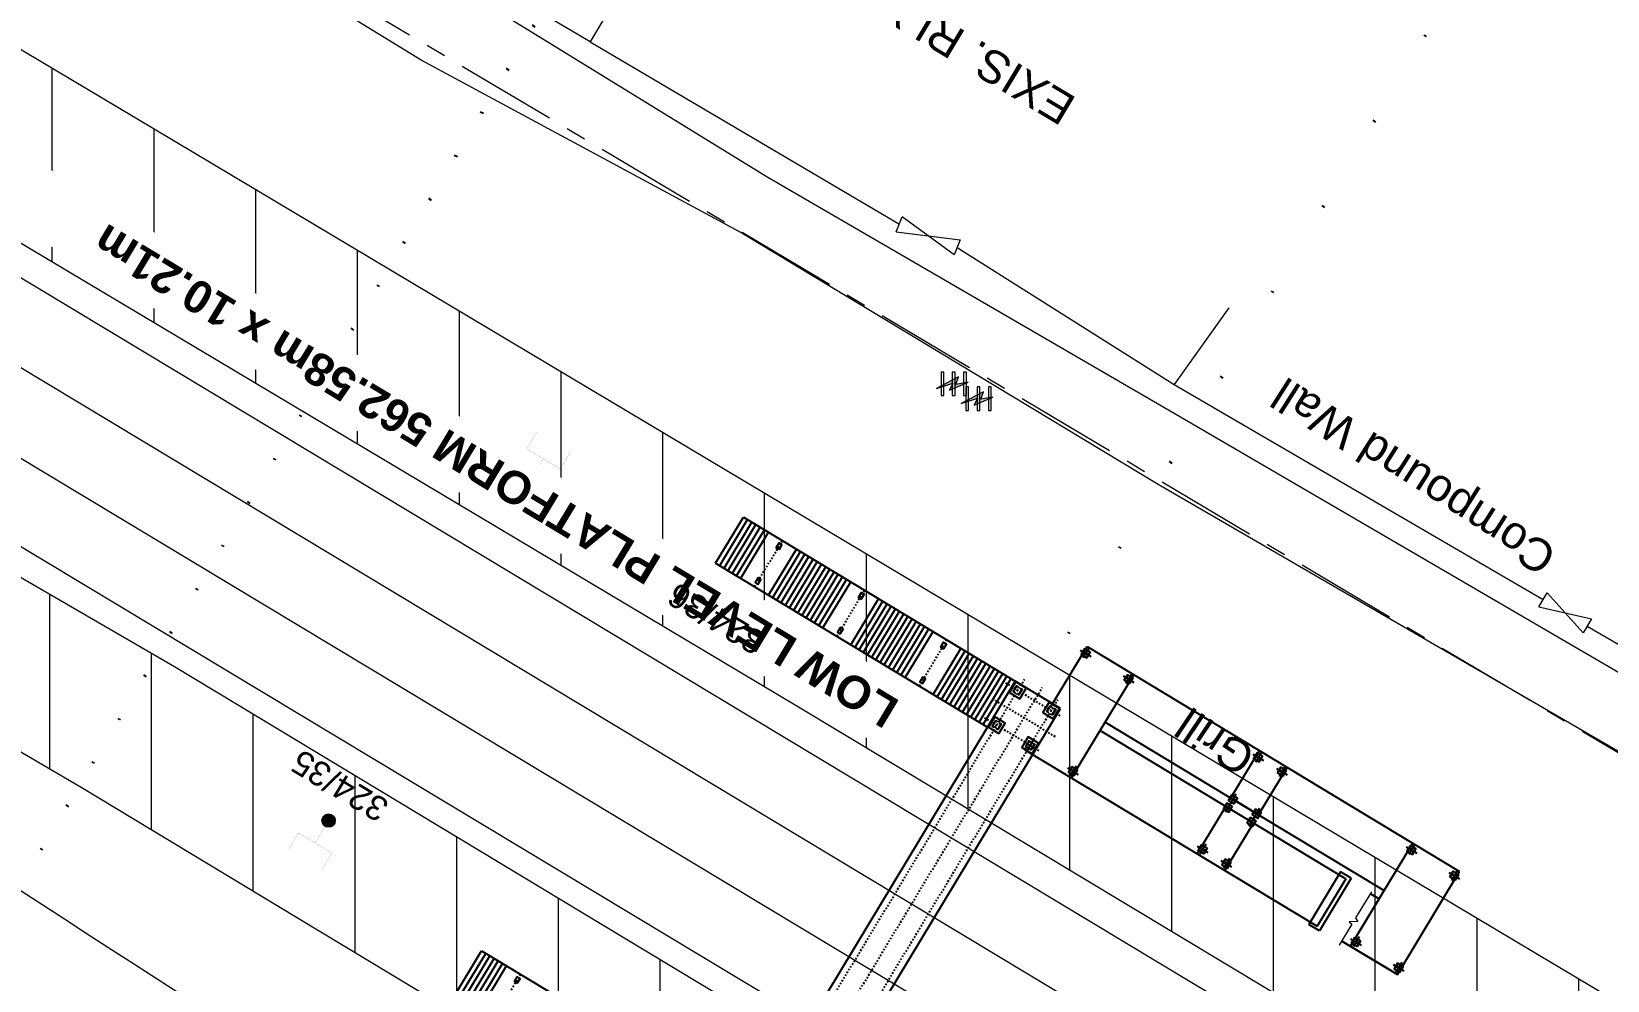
# Model space of a CAD drawing. Header units: metres. Extents: x 622835 to 629437, y 3390046 to 3394575.
# Drawn here: x 624190.7 to 624287.5, y 3393733.5 to 3393791.8 of the extents above; entities that cross this region are included whole.
import ezdxf

# ---------------------------------------------------------------- set-up
doc = ezdxf.new("R2010")
doc.units = ezdxf.units.M
doc.header["$LTSCALE"] = 2
doc.header["$MEASUREMENT"] = 0
doc.header["$PDMODE"] = 35
doc.header["$PDSIZE"] = 5
for name, pattern in [('ACAD_ISO07W100', [3, 0, -3]), ('CENTER', [2, 1.25, -0.25, 0.25, -0.25]), ('CENTER2', [1.125, 0.75, -0.125, 0.125, -0.125])]:
    doc.linetypes.add(name, pattern=pattern)
doc.layers.get('Defpoints').update_dxf_attribs({"color": 5, "lineweight": 0})
for name, color, linetype in [('AA_P_CEN_0.05', 2, 'CENTER'), ('AA_P_CON_0.30', 1, 'Continuous'), ('col', 7, 'Continuous'), ('OHE MAST TEXT', 251, 'Continuous'), ('Point Code', 7, 'Continuous')]:
    doc.layers.add(name, color=color, linetype=linetype)
for name, color, linetype, lineweight in [('AA_P_CON_0.25', 1, 'Continuous', 25), ('AA_P_HAT_0.09', 8, 'Continuous', 0), ('C-ALIG-DG-CURVE', 1, 'CENTER2', 70), ('Commercial Building Pucca', 7, 'Continuous', 13), ('Compound Wall', 7, 'Continuous', 13), ('DOTED LINE', 7, 'ACAD_ISO07W100', 18), ('Gate', 7, 'Continuous', 13), ('Grill', 7, 'Continuous', 13), ('IR Cut & Connection', 190, 'Continuous', 0), ('NEW MANDI GOBINDGARH PLATFORM', 1, 'Continuous', 0), ('OHE MAST', 7, 'Continuous', 0), ('Platform', 7, 'Continuous', 0), ('RLY BOUNDARY', 32, 'CENTER', 0), ('Subroad Edge', 7, 'Continuous', 0), ('Text', 7, 'Continuous', 0), ('Transformer', 7, 'Continuous', 13)]:
    doc.layers.add(name, color=color, linetype=linetype, lineweight=lineweight)
doc.styles.add('ARIAL', font='arial.ttf')
doc.styles.get("Standard").update_dxf_attribs({"font": 'arial.ttf'})
doc.linetypes.add('F-LINE', pattern='A,0.6,["X",Standard,S=0.3,R=0,X=0,Y=-0.15],0.1', length=0.7)
doc.dimstyles.get("Standard").update_dxf_attribs({"dimtxt": 2.5, "dimasz": 2.5, "dimexe": 0.18, "dimexo": 0.0625, "dimgap": 0.09, "dimtad": 0, "dimtih": 1, "dimtoh": 1, "dimdec": 3, "dimzin": 0, "dimdsep": 46, "dimtxsty": 'Standard', "dimcen": 0.09, "dimaunit": 1, "dimadec": 4, "dimazin": 0, "dimtfac": 1, "dimtdec": 3, "dimtofl": 0, "dimtmove": 0, "dimatfit": 3, "dimfxl": 1, "dimtolj": 1, "dimtzin": 0, "dimarcsym": 0})

# ---------------------------------------------------------------- blocks, each defined once
blk = doc.blocks.new('GT')
at = {"layer": 'Gate', "lineweight": 0}
for p, q in [((-0.5, -0.5), (-0.5, 0.5)), ((-0.5, 0.5), (0.5, -0.5)), ((0.5, 0.5), (0.5, -0.5))]:
    blk.add_line(p, q, dxfattribs=at)
at = {"layer": 'Gate', "lineweight": 0, "flags": 128}
blk.add_lwpolyline([(0.5, 0.5), (-0.5, -0.5)], dxfattribs=at)
blk = doc.blocks.new('TRF')
at = {"lineweight": 0, "extrusion": (0, 0, -1)}
blk.add_hatch(color=256, dxfattribs=at).paths.add_polyline_path([(0.177, -0.394), (-0.975, 0.088), (-0.22, -0.039), (-0.383, 0.422), (0.977, -0.291), (-0.024, 0.037)])
at = {"lineweight": 0}
for p, q in [((-0.693, 0.722), (-0.693, -0.722)), ((-0.519, 0.722), (-0.693, 0.722)), ((-0.519, -0.722), (-0.519, 0.722)), ((0, 0.722), (0, -0.722)), ((0.174, 0.722), (0, 0.722)), ((0.174, -0.722), (0.174, 0.722)), ((0.697, 0.722), (0.697, -0.722)), ((0.871, 0.722), (0.697, 0.722)), ((0.871, -0.722), (0.871, 0.722)), ((-0.693, -0.722), (-0.519, -0.722)), ((0, -0.722), (0.174, -0.722)), ((0.697, -0.722), (0.871, -0.722))]:
    blk.add_line(p, q, dxfattribs=at)
at = {"lineweight": 0, "flags": 128}
blk.add_lwpolyline([(0.22, -0.039), (0.383, 0.422), (-0.977, -0.291), (0.024, 0.037), (-0.177, -0.394), (0.975, 0.088), (0.22, -0.039)], close=True, dxfattribs=at)
blk = doc.blocks.new('OHE MAST')
h = blk.add_hatch(color=256)
edge = h.paths.add_edge_path()
edge.add_arc((0, 0), 0.412, 0, 360)
at = {"lineweight": 13, "const_width": 0.008, "flags": 128}
for points in [[(1.2, 2.8), (1.2, 1.6), (-1.2, 1.6), (-1.2, 2.8)], [(0, 1.6), (0, 0)]]:
    blk.add_lwpolyline(points, dxfattribs=at)
blk.add_circle((0, 0), 0.412)
blk = doc.blocks.new('*D613')
at = {"layer": 'Defpoints', "color": 0, "transparency": 16777216}
for p in [(624298.028, 3393741.69), (624279.955, 3393711.521), (624281.463, 3393710.617)]:
    blk.add_point(p, dxfattribs=at)
at = {"layer": 'IR Cut & Connection', "color": 0, "lineweight": -2, "transparency": 16777216}
for p, q in [((624298.082, 3393741.658), (624299.691, 3393740.694)), ((624298.509, 3393739.071), (624292.002, 3393728.21)), ((624282.491, 3393712.333), (624290.859, 3393726.302)), ((624280.008, 3393711.489), (624281.617, 3393710.525))]:
    blk.add_line(p, q, dxfattribs=at)
at = {"layer": 'IR Cut & Connection', "color": 0, "transparency": 16777216}
for points in [[(624298.223, 3393739.243), (624298.794, 3393738.9), (624299.536, 3393740.787)], [(624282.205, 3393712.504), (624282.777, 3393712.162), (624281.463, 3393710.617)]]:
    blk.add_solid(points, dxfattribs=at)
at = {"layer": 'IR Cut & Connection', "color": 0, "lineweight": 25, "transparency": 16777216, "insert": (624291.431, 3393727.256), "char_height": 2, "attachment_point": 5, "rotation": 150}
blk.add_mtext('\\A1;35.169m', dxfattribs=at)
blk = doc.blocks.new('IR YARD GVG SURVEY DATA')
at = {"layer": 'Point Code', "lineweight": 0}
for points in [[(467.65, -301.866), (427.123, -277.438), (418.41, -272.184), (410.105, -267.22), (403.515, -263.264), (394.699, -257.997), (386.005, -252.797), (377.304, -247.581), (364.864, -240.169), (361.794, -238.337), (355.016, -234.283), (346.126, -228.937), (338.395, -224.285), (327.587, -217.798), (288.327, -194.132), (232.365, -160.46), (-42.458, 4.861), (-275.041, 144.914), (-381.884, 209.264), (-440.268, 244.534), (-468.827, 261.685)], [(469.597, -308.599), (418, -277.635), (393.527, -262.931), (385.056, -257.829), (376.298, -252.581), (367.554, -247.337), (358.819, -242.094), (349.728, -236.62), (341.11, -231.441), (332.659, -226.35), (324.175, -221.274), (315.468, -216.045), (291.606, -201.742), (286.518, -198.602), (229.698, -164.576), (-44.931, 0.809), (-277.574, 140.844), (-386.457, 206.483), (-446.061, 242.284), (-475.448, 259.701)], [(-359.335, 201.263), (-273.167, 149.303), (-39.861, 8.859), (234.7, -156.366), (263.02, -173.373), (284.738, -186.58)], [(-370.428, 191.217), (-335.73, 170.343), (-281.325, 137.674), (-47.266, -3.177), (226.805, -168.214), (266.858, -192.439)]]:
    blk.add_lwpolyline(points, dxfattribs=at)
blk = doc.blocks.new('G$CFA8CF4AA')
at = {"color": 1}
for points in [[(-375, 2025), (375, 2025), (375, 2775), (-375, 2775)], [(2125, 2025), (2875, 2025), (2875, 2775), (2125, 2775)], [(-375, -375), (375, -375), (375, 375), (-375, 375)], [(2125, -375), (2875, -375), (2875, 375), (2125, 375)]]:
    blk.add_lwpolyline(points, close=True, dxfattribs=at)
at = {"layer": 'col', "color": 1, "ltscale": 1.5}
for points in [[(-181, 2579, -0.373119), (-166, 2591), (166, 2591, -0.373119), (181, 2579), (192, 2506, 0.373119), (199, 2500), (200, 2500), (200, 2600), (-200, 2600), (-200, 2500), (-199, 2500, 0.373119), (-192, 2506)], [(-181, 2221, 0.373119), (-166, 2209), (166, 2209, 0.373119), (181, 2221), (192, 2294, -0.373119), (199, 2300), (200, 2300), (200, 2200), (-200, 2200), (-200, 2300), (-199, 2300, -0.373119), (-192, 2294)], [(2319, 2579, -0.373119), (2334, 2591), (2666, 2591, -0.373119), (2681, 2579), (2692, 2506, 0.373119), (2699, 2500), (2700, 2500), (2700, 2600), (2300, 2600), (2300, 2500), (2301, 2500, 0.373119), (2308, 2506)], [(2319, 2221, 0.373119), (2334, 2209), (2666, 2209, 0.373119), (2681, 2221), (2692, 2294, -0.373119), (2699, 2300), (2700, 2300), (2700, 2200), (2300, 2200), (2300, 2300), (2301, 2300, -0.373119), (2308, 2294)], [(-181, 179, -0.373119), (-166, 191), (166, 191, -0.373119), (181, 179), (192, 106, 0.373119), (199, 100), (200, 100), (200, 200), (-200, 200), (-200, 100), (-199, 100, 0.373119), (-192, 106)], [(2319, 179, -0.373119), (2334, 191), (2666, 191, -0.373119), (2681, 179), (2692, 106, 0.373119), (2699, 100), (2700, 100), (2700, 200), (2300, 200), (2300, 100), (2301, 100, 0.373119), (2308, 106)], [(-181, -179, 0.373119), (-166, -191), (166, -191, 0.373119), (181, -179), (192, -106, -0.373119), (199, -100), (200, -100), (200, -200), (-200, -200), (-200, -100), (-199, -100, -0.373119), (-192, -106)], [(2319, -179, 0.373119), (2334, -191), (2666, -191, 0.373119), (2681, -179), (2692, -106, -0.373119), (2699, -100), (2700, -100), (2700, -200), (2300, -200), (2300, -100), (2301, -100, -0.373119), (2308, -106)]]:
    blk.add_lwpolyline(points, format="xyb", close=True, dxfattribs=at)
blk = doc.blocks.new('rfaf')
at = {"layer": 'AA_P_CEN_0.05', "color": 1, "ltscale": 1.5}
for p, q in [((588681, -138179, -439103), (588681, -142176, -439103)), ((591181, -138179, -439103), (591181, -142176, -439103))]:
    blk.add_line(p, q, dxfattribs=at)
for points, elevation in [([(557161, -121939), (560461, -121939)], 784623), ([(588281, -121939), (591581, -121939)], -568919), ([(588281, -127839), (591581, -127839)], -504011), ([(588281, -133739), (591581, -133739)], -504011), ([(589931, -142512), (589931, -138038)], -439103)]:
    blk.add_lwpolyline(points, dxfattribs=dict(at, elevation=elevation))
for points in [[(532500, -139064), (591981, -139064)], [(526258, -140264), (592101, -140264)], [(532500, -141464), (591981, -141464)]]:
    blk.add_lwpolyline(points, dxfattribs=at)
at = {"layer": 'AA_P_CON_0.30', "color": 1}
for p, q in [((557161, -119139, 849531), (560461, -119139, 849531)), ((588281, -119139, -504011), (591581, -119139, -504011)), ((591581, -141889, -439103), (591581, -138639, -439103)), ((588681, -141183, -580089), (588681, -141855, -571927)), ((595281, -141074, -545792), (595281, -141843, -536454)), ((588281, -141314, -447076), (588481, -141314, -447076)), ((589049, -141464, -598298), (588351, -141464, -598298)), ((591381, -141314, -447076), (595681, -141314, -447076)), ((595649, -141464, -598298), (594951, -141464, -598298)), ((588681, -144139, -545792), (588681, -144908, -536454)), ((595281, -144139, -545792), (595281, -144908, -536454)), ((588281, -144679, -598298), (595681, -144679, -598298)), ((589049, -144529, -598298), (588351, -144529, -598298)), ((592281, -144679, -447076), (592281, -155679, -447076)), ((595649, -144529, -598298), (594951, -144529, -598298)), ((588281, -153679, -598298), (591681, -153679, -598298)), ((589049, -153829, -598298), (588351, -153829, -598298)), ((588681, -153439, -545792), (588681, -154208, -536454)), ((592049, -153829, -598298), (591351, -153829, -598298)), ((592649, -153829, -598298), (591951, -153829, -598298)), ((592281, -155679, -447076), (592281, -153679, -447076)), ((592281, -153679, -598298), (595681, -153679, -598298)), ((595649, -153829, -598298), (594951, -153829, -598298)), ((595281, -153439, -545792), (595281, -154208, -536454)), ((588281, -155679, -598298), (591681, -155679, -598298)), ((589049, -155529, -598298), (588351, -155529, -598298)), ((588681, -155139, -545792), (588681, -155908, -536454)), ((592049, -155529, -598298), (591351, -155529, -598298)), ((592649, -155529, -598298), (591951, -155529, -598298)), ((592281, -155679, -598298), (595681, -155679, -598298)), ((595649, -155529, -598298), (594951, -155529, -598298)), ((595281, -155139, -545792), (595281, -155908, -536454))]:
    blk.add_line(p, q, dxfattribs=at)
at = {"layer": 'AA_P_CON_0.30'}
for p, q in [((591581, -138639, -24466), (532300, -138639, 83)), ((532300, -141889, 1486), (591581, -141889, -439103)), ((588281, -141314, -447076), (588281, -162300, -447076)), ((595681, -141314, -447076), (595681, -168044, -447076)), ((591681, -144679, -447076), (591681, -162300, 978339)), ((592281, -155679, -447076), (592281, -164679, -447076)), ((588112, -162561, 201387), (588112, -161802, 201387)), ((591881, -161802, 201387), (588112, -161802, 201387)), ((591881, -162561, 201387), (588112, -162561, 201387)), ((591681, -162300, -598298), (588281, -162300, -598298)), ((591881, -162561, 201387), (591881, -161802, 201387)), ((588281, -168044, -439103), (588281, -164050, -439103)), ((588281, -164050, -447076), (588281, -168044, -447076)), ((588681, -164439, -545792), (588681, -165208, -536454)), ((591681, -164049, 1119838), (591681, -164679, 1170783)), ((595281, -164439, -545792), (595281, -165208, -536454)), ((588281, -164679, -598298), (595681, -164679, -598298)), ((589049, -164829, -598298), (588351, -164829, -598298)), ((588681, -164679, -447076), (591681, -164679, -447076)), ((595649, -164829, -598298), (594951, -164829, -598298)), ((588281, -168044, -447076), (595681, -168044, -447076)), ((589049, -167894, -598298), (588351, -167894, -598298)), ((588681, -167504, -545792), (588681, -168273, -536454)), ((595649, -167894, -598298), (594951, -167894, -598298)), ((595281, -167504, -545792), (595281, -168273, -536454))]:
    blk.add_line(p, q, dxfattribs=at)
at = {"layer": 'AA_P_CON_0.30', "color": 1}
for points, elevation in [([(557161, -119439), (560461, -119439)], 849531), ([(557161, -119739), (560461, -119739)], 849531), ([(560461, -119139), (560461, -138639)], 914439), ([(560461, -119139), (560461, -120939)], 849531), ([(588281, -119139), (588281, -138639)], -439103), ([(588281, -119439), (591581, -119439)], -504011), ([(588281, -119739), (591581, -119739)], -504011), ([(591581, -119139), (591581, -138639)], -439103), ([(591581, -119139), (591581, -120939)], -504011), ([(557161, -120039), (560461, -120039)], 849531), ([(557161, -120339), (560461, -120339)], 849531), ([(557161, -120639), (560461, -120639)], 849531), ([(557161, -120939), (560461, -120939)], 849531), ([(588281, -120039), (591581, -120039)], -504011), ([(588281, -120339), (591581, -120339)], -504011), ([(588281, -120639), (591581, -120639)], -504011), ([(588281, -120939), (591581, -120939)], -504011), ([(588281, -122939), (591581, -122939)], -504011), ([(588281, -123239), (591581, -123239)], -504011), ([(588281, -123539), (591581, -123539)], -504011), ([(588281, -123539), (591581, -123539)], -504011), ([(588281, -123839), (591581, -123839)], -504011), ([(588281, -124139), (591581, -124139)], -504011), ([(588281, -124439), (591581, -124439)], -504011), ([(588281, -124739), (591581, -124739)], -504011), ([(588281, -125039), (591581, -125039)], -504011), ([(588281, -125339), (591581, -125339)], -504011), ([(588281, -125339), (591581, -125339)], -504011), ([(588281, -125639), (591581, -125639)], -504011), ([(588281, -125939), (591581, -125939)], -504011), ([(588281, -126239), (591581, -126239)], -504011), ([(588281, -126539), (591581, -126539)], -504011), ([(588281, -126839), (591581, -126839)], -504011), ([(588281, -126839), (591581, -126839)], -504011), ([(588281, -128839), (591581, -128839)], -439103), ([(588281, -129139), (591581, -129139)], -439103), ([(588281, -129439), (591581, -129439)], -439103), ([(588281, -129739), (591581, -129739)], -439103), ([(588281, -129739), (591581, -129739)], -439103), ([(588281, -130039), (591581, -130039)], -439103), ([(588281, -130339), (591581, -130339)], -439103), ([(588281, -130639), (591581, -130639)], -439103), ([(588281, -130939), (591581, -130939)], -439103), ([(588281, -131239), (591581, -131239)], -439103), ([(588281, -131539), (591581, -131539)], -439103), ([(588281, -131539), (591581, -131539)], -439103), ([(588281, -131839), (591581, -131839)], -439103), ([(588281, -132139), (591581, -132139)], -439103), ([(588281, -132439), (591581, -132439)], -439103), ([(588281, -132739), (591581, -132739)], -439103), ([(588281, -134739), (591581, -134739)], -439103), ([(588281, -135039), (591581, -135039)], -439103), ([(588281, -135339), (591581, -135339)], -439103), ([(588281, -135639), (591581, -135639)], -439103), ([(588281, -135939), (591581, -135939)], -439103), ([(588281, -136239), (591581, -136239)], -439103), ([(588281, -136239), (591581, -136239)], -439103), ([(588281, -136539), (591581, -136539)], -439103), ([(588281, -136839), (591581, -136839)], -439103), ([(588281, -136839), (591581, -136839)], -439103), ([(588281, -137139), (591581, -137139)], -439103), ([(588281, -137439), (591581, -137439)], -439103), ([(588281, -137739), (591581, -137739)], -439103), ([(588281, -138039), (591581, -138039)], -439103), ([(588281, -138339), (591581, -138339)], -439103)]:
    blk.add_lwpolyline(points, dxfattribs=dict(at, elevation=elevation))
for points, elevation in [([(560236, -122039), (559886, -122039), (559886, -121839), (560236, -121839)], 849531), ([(588506, -122039), (588856, -122039), (588856, -121839), (588506, -121839)], -504011), ([(591356, -122039), (591006, -122039), (591006, -121839), (591356, -121839)], -504011), ([(588506, -127939), (588856, -127939), (588856, -127739), (588506, -127739)], -439103), ([(591356, -127939), (591006, -127939), (591006, -127739), (591356, -127739)], -439103), ([(588506, -133839), (588856, -133839), (588856, -133639), (588506, -133639)], -439103), ([(591356, -133839), (591006, -133839), (591006, -133639), (591356, -133639)], -439103), ([(595081, -141664), (595481, -141664), (595481, -141264), (595081, -141264)], -886179), ([(588881, -144329), (588481, -144329), (588481, -144729), (588881, -144729)], -886179), ([(595081, -144329), (595481, -144329), (595481, -144729), (595081, -144729)], -886179), ([(588881, -154029), (588481, -154029), (588481, -153629), (588881, -153629)], -886179), ([(591481, -154029), (591881, -154029), (591881, -153629), (591481, -153629)], -886179), ([(592481, -154029), (592081, -154029), (592081, -153629), (592481, -153629)], -886179), ([(595081, -154029), (595481, -154029), (595481, -153629), (595081, -153629)], -886179), ([(588881, -155329), (588481, -155329), (588481, -155729), (588881, -155729)], -886179), ([(591481, -155329), (591881, -155329), (591881, -155729), (591481, -155729)], -886179), ([(592481, -155329), (592081, -155329), (592081, -155729), (592481, -155729)], -886179), ([(595081, -155329), (595481, -155329), (595481, -155729), (595081, -155729)], -886179)]:
    blk.add_lwpolyline(points, close=True, dxfattribs=dict(at, elevation=elevation))
at = {"layer": 'AA_P_CON_0.30', "color": 1, "elevation": -886179}
for points in [[(595351, -141614), (595211, -141614), (595211, -141613, -0.369939), (595217, -141606), (595265, -141598, 0.369939), (595277, -141585), (595277, -141343, 0.369939), (595265, -141329), (595217, -141322, -0.369939), (595211, -141315), (595211, -141314), (595351, -141314), (595351, -141315, -0.369939), (595345, -141322), (595296, -141329, 0.369939), (595285, -141343), (595285, -141585, 0.369939), (595296, -141598), (595345, -141606, -0.369939), (595351, -141613)], [(588611, -144379), (588751, -144379), (588751, -144380, -0.369939), (588745, -144387), (588696, -144394, 0.369939), (588685, -144408), (588685, -144650, 0.369939), (588696, -144663), (588745, -144671, -0.369939), (588751, -144678), (588751, -144679), (588611, -144679), (588611, -144678, -0.369939), (588617, -144671), (588665, -144663, 0.369939), (588677, -144650), (588677, -144408, 0.369939), (588665, -144394), (588617, -144387, -0.369939), (588611, -144380)], [(595351, -144379), (595211, -144379), (595211, -144380, 0.369939), (595217, -144387), (595265, -144394, -0.369939), (595277, -144408), (595277, -144650, -0.369939), (595265, -144663), (595217, -144671, 0.369939), (595211, -144678), (595211, -144679), (595351, -144679), (595351, -144678, 0.369939), (595345, -144671), (595296, -144663, -0.369939), (595285, -144650), (595285, -144408, -0.369939), (595296, -144394), (595345, -144387, 0.369939), (595351, -144380)], [(588611, -153979), (588751, -153979), (588751, -153978, 0.369939), (588745, -153971), (588696, -153963, -0.369939), (588685, -153950), (588685, -153708, -0.369939), (588696, -153694), (588745, -153687, 0.369939), (588751, -153680), (588751, -153679), (588611, -153679), (588611, -153680, 0.369939), (588617, -153687), (588665, -153694, -0.369939), (588677, -153708), (588677, -153950, -0.369939), (588665, -153963), (588617, -153971, 0.369939), (588611, -153978)], [(591751, -153979), (591611, -153979), (591611, -153978, -0.369939), (591617, -153971), (591665, -153963, 0.369939), (591677, -153950), (591677, -153708, 0.369939), (591665, -153694), (591617, -153687, -0.369939), (591611, -153680), (591611, -153679), (591751, -153679), (591751, -153680, -0.369939), (591745, -153687), (591696, -153694, 0.369939), (591685, -153708), (591685, -153950, 0.369939), (591696, -153963), (591745, -153971, -0.369939), (591751, -153978)], [(592211, -153979), (592351, -153979), (592351, -153978, 0.369939), (592345, -153971), (592296, -153963, -0.369939), (592285, -153950), (592285, -153708, -0.369939), (592296, -153694), (592345, -153687, 0.369939), (592351, -153680), (592351, -153679), (592211, -153679), (592211, -153680, 0.369939), (592217, -153687), (592265, -153694, -0.369939), (592277, -153708), (592277, -153950, -0.369939), (592265, -153963), (592217, -153971, 0.369939), (592211, -153978)], [(595351, -153979), (595211, -153979), (595211, -153978, -0.369939), (595217, -153971), (595265, -153963, 0.369939), (595277, -153950), (595277, -153708, 0.369939), (595265, -153694), (595217, -153687, -0.369939), (595211, -153680), (595211, -153679), (595351, -153679), (595351, -153680, -0.369939), (595345, -153687), (595296, -153694, 0.369939), (595285, -153708), (595285, -153950, 0.369939), (595296, -153963), (595345, -153971, -0.369939), (595351, -153978)], [(588611, -155379), (588751, -155379), (588751, -155380, -0.369939), (588745, -155387), (588696, -155394, 0.369939), (588685, -155408), (588685, -155650, 0.369939), (588696, -155663), (588745, -155671, -0.369939), (588751, -155678), (588751, -155679), (588611, -155679), (588611, -155678, -0.369939), (588617, -155671), (588665, -155663, 0.369939), (588677, -155650), (588677, -155408, 0.369939), (588665, -155394), (588617, -155387, -0.369939), (588611, -155380)], [(591751, -155379), (591611, -155379), (591611, -155380, 0.369939), (591617, -155387), (591665, -155394, -0.369939), (591677, -155408), (591677, -155650, -0.369939), (591665, -155663), (591617, -155671, 0.369939), (591611, -155678), (591611, -155679), (591751, -155679), (591751, -155678, 0.369939), (591745, -155671), (591696, -155663, -0.369939), (591685, -155650), (591685, -155408, -0.369939), (591696, -155394), (591745, -155387, 0.369939), (591751, -155380)], [(592211, -155379), (592351, -155379), (592351, -155380, -0.369939), (592345, -155387), (592296, -155394, 0.369939), (592285, -155408), (592285, -155650, 0.369939), (592296, -155663), (592345, -155671, -0.369939), (592351, -155678), (592351, -155679), (592211, -155679), (592211, -155678, -0.369939), (592217, -155671), (592265, -155663, 0.369939), (592277, -155650), (592277, -155408, 0.369939), (592265, -155394), (592217, -155387, -0.369939), (592211, -155380)], [(595351, -155379), (595211, -155379), (595211, -155380, 0.369939), (595217, -155387), (595265, -155394, -0.369939), (595277, -155408), (595277, -155650, -0.369939), (595265, -155663), (595217, -155671, 0.369939), (595211, -155678), (595211, -155679), (595351, -155679), (595351, -155678, 0.369939), (595345, -155671), (595296, -155663, -0.369939), (595285, -155650), (595285, -155408, -0.369939), (595296, -155394), (595345, -155387, 0.369939), (595351, -155380)]]:
    blk.add_lwpolyline(points, format="xyb", close=True, dxfattribs=at)
at = {"layer": 'AA_P_CON_0.30', "elevation": -886179}
for points in [[(588881, -165029), (588481, -165029), (588481, -164629), (588881, -164629)], [(595081, -165029), (595481, -165029), (595481, -164629), (595081, -164629)], [(588881, -167694), (588481, -167694), (588481, -168094), (588881, -168094)], [(595081, -167694), (595481, -167694), (595481, -168094), (595081, -168094)]]:
    blk.add_lwpolyline(points, close=True, dxfattribs=at)
for points in [[(588611, -164979), (588751, -164979), (588751, -164978, 0.369939), (588745, -164971), (588696, -164963, -0.369939), (588685, -164950), (588685, -164708, -0.369939), (588696, -164694), (588745, -164687, 0.369939), (588751, -164680), (588751, -164679), (588611, -164679), (588611, -164680, 0.369939), (588617, -164687), (588665, -164694, -0.369939), (588677, -164708), (588677, -164950, -0.369939), (588665, -164963), (588617, -164971, 0.369939), (588611, -164978)], [(595351, -164979), (595211, -164979), (595211, -164978, -0.369939), (595217, -164971), (595265, -164963, 0.369939), (595277, -164950), (595277, -164708, 0.369939), (595265, -164694), (595217, -164687, -0.369939), (595211, -164680), (595211, -164679), (595351, -164679), (595351, -164680, -0.369939), (595345, -164687), (595296, -164694, 0.369939), (595285, -164708), (595285, -164950, 0.369939), (595296, -164963), (595345, -164971, -0.369939), (595351, -164978)], [(588611, -167744), (588751, -167744), (588751, -167745, -0.369939), (588745, -167752), (588696, -167759, 0.369939), (588685, -167773), (588685, -168015, 0.369939), (588696, -168028), (588745, -168036, -0.369939), (588751, -168043), (588751, -168044), (588611, -168044), (588611, -168043, -0.369939), (588617, -168036), (588665, -168028, 0.369939), (588677, -168015), (588677, -167773, 0.369939), (588665, -167759), (588617, -167752, -0.369939), (588611, -167745)], [(595351, -167744), (595211, -167744), (595211, -167745, 0.369939), (595217, -167752), (595265, -167759, -0.369939), (595277, -167773), (595277, -168015, -0.369939), (595265, -168028), (595217, -168036, 0.369939), (595211, -168043), (595211, -168044), (595351, -168044), (595351, -168043, 0.369939), (595345, -168036), (595296, -168028, -0.369939), (595285, -168015), (595285, -167773, -0.369939), (595296, -167759), (595345, -167752, 0.369939), (595351, -167745)]]:
    blk.add_lwpolyline(points, format="xyb", close=True, dxfattribs=at)
at = {"layer": 'AA_P_HAT_0.09', "color": 1, "linetype": 'Continuous', "lineweight": 0, "elevation": 2057391}
blk.add_lwpolyline([(591818, -164049), (589934, -164049), (589823, -164267), (589517, -163832), (589496, -164050), (587994, -164050)], dxfattribs=at)
at = {"layer": 'AA_P_CON_0.25', "color": 1}
blk.add_blockref('G$CFA8CF4AA', (588681, -141464, -439103), dxfattribs=at)

msp = doc.modelspace()

# ---------------------------------------------------------------- hatches: boundary and pattern name
at = {"layer": 'NEW MANDI GOBINDGARH PLATFORM', "lineweight": 15}
h = msp.add_hatch(dxfattribs=at)
h.set_pattern_fill('ANSI31', scale=50, angle=45)
h.set_pattern_definition([(90, (-151.733, -401.3384), (-6.25, 1e-15), [])])
h.paths.add_polyline_path([(624080.9067, 3393844.4311), (624085.9908, 3393852.8439), (624164.8355, 3393805.7882), (624197.1015, 3393786.541), (624287.9071, 3393732.3739), (624308.4014, 3393720.1488), (624386.8265, 3393673.3669), (624415.8004, 3393655.9567), (624414.7882, 3393654.2893), (624455.4974, 3393629.6729), (624453.9066, 3393626.8642), (624467.0511, 3393620.349), (624478.3655, 3393613.5419), (624477.3227, 3393611.774), (624486.6934, 3393606.0902), (624547.2863, 3393569.8908), (624560.2822, 3393562.0572), (624557.459, 3393557.4102), (624537.171, 3393569.715), (624503.8135, 3393589.7815), (624452.9204, 3393620.4116), (624406.5629, 3393648.3112), (624375.0011, 3393667.3641), (624350.0855, 3393682.4182), (624316.1064, 3393703.0553), (624302.2557, 3393711.4357), (624275.6091, 3393727.622), (624237.7577, 3393750.4004), (624153.7725, 3393800.4989), (624113.7675, 3393824.6614)])
h = msp.add_hatch(dxfattribs=at)
h.set_pattern_fill('ANSI31', scale=50, angle=45)
h.set_pattern_definition([(90, (-251.891, -273.052), (-6.25, 1e-15), [])])
h.paths.add_polyline_path([(624531.0563, 3393545.2091), (624534.1268, 3393550.881), (624527.8674, 3393554.6646), (624502.8936, 3393569.7155), (624461.8899, 3393594.3305), (624339.8563, 3393668.1924), (624320.7852, 3393679.6985), (624281.8523, 3393703.1939), (624262.6294, 3393714.7727), (624227.0882, 3393736.1915), (624199.5251, 3393752.8127), (624178.1975, 3393765.1836), (624123.5677, 3393798.0018), (624114.1253, 3393803.7654), (624077.3448, 3393825.8364), (624070.344, 3393829.8887), (624067.9669, 3393825.9774), (624089.0534, 3393813.419), (624112.5369, 3393798.9597), (624144.1751, 3393779.9498), (624142.0144, 3393776.1163), (624164.6782, 3393762.4529), (624193.7863, 3393745.409), (624207.1145, 3393737.3648), (624219.96, 3393729.6298), (624244.6522, 3393714.7478), (624256.7935, 3393707.4236), (624269.6296, 3393699.6742), (624277.5418, 3393694.8974), (624276.665, 3393693.3281), (624276.8291, 3393693.2364), (624289.638, 3393685.6085), (624290.9636, 3393687.2744), (624298.3126, 3393682.8524), (624297.7761, 3393681.8999), (624323.4867, 3393666.3376), (624329.8275, 3393662.7417), (624362.6205, 3393642.9317), (624372.0094, 3393637.5051), (624370.317, 3393634.1587), (624380.4796, 3393632.4925), (624381.466, 3393634.1761), (624451.8695, 3393594.1927), (624449.8441, 3393591.1337), (624499.891, 3393563.8795)])

# ---------------------------------------------------------------- linework, layer by layer
at = {"layer": 'C-ALIG-DG-CURVE', "color": 1, "linetype": 'Continuous', "lineweight": 50, "flags": 128}
msp.add_lwpolyline([(624273.4804, 3393680.1624, -0.0127559), (624186.5557, 3393733.5888)], format="xyb", dxfattribs=at)
at = {"layer": 'Commercial Building Pucca', "flags": 128}
msp.add_lwpolyline([(624227.5936, 3393795.5036), (624225.0508, 3393791.1997), (624210.5945, 3393799.7407), (624213.1373, 3393804.0446)], dxfattribs=at)
at = {"layer": 'Compound Wall', "lineweight": 20, "flags": 128}
for points in [[(624225.0508, 3393791.1997), (624244.0431, 3393780.0042)], [(624247.5915, 3393778.561), (624260.9148, 3393770.1512), (624283.5828, 3393756.9366)], [(624264.2698, 3393774.8596), (624260.9148, 3393770.1512)], [(624286.2963, 3393755.3119), (624293.9551, 3393750.8657), (624298.6826, 3393756.6446)]]:
    msp.add_lwpolyline(points, dxfattribs=at)
at = {"layer": 'Compound Wall', "flags": 128}
for points in [[(624247.5915, 3393778.561), (624260.9148, 3393770.1512), (624283.5828, 3393756.9366)], [(624264.2698, 3393774.8596), (624260.9148, 3393770.1512)], [(624286.2963, 3393755.3119), (624293.9551, 3393750.8657), (624298.6826, 3393756.6446)]]:
    msp.add_lwpolyline(points, dxfattribs=at)
at = {"layer": 'DOTED LINE', "color": 1, "linetype": 'ACAD_ISO07W100', "lineweight": 50}
msp.add_lwpolyline([(624313.8794, 3393854.4578), (624252.078, 3393750.9098)], dxfattribs=at)
at = {"layer": 'Grill', "color": 10, "linetype": 'F-LINE', "lineweight": 13, "ltscale": 3, "flags": 128}
msp.add_lwpolyline([(624743.3357, 3393424.0857), (624328.8564, 3393656.2506), (624322.3137, 3393659.9161), (624315.7749, 3393663.5834), (624309.2463, 3393667.2531), (624302.7228, 3393670.9319), (624296.2089, 3393674.6215), (624289.7063, 3393678.3249), (624283.2168, 3393682.045), (624276.7366, 3393685.788, -0.0127545), (624190.1043, 3393739.0347), (624183.8381, 3393743.1259), (624177.5882, 3393747.2358), (624171.3473, 3393751.365), (624165.1136, 3393755.5104), (624158.8851, 3393759.6693), (624152.6574, 3393763.8403), (624146.4349, 3393768.0163), (624140.2118, 3393772.1969), (624017.6744, 3393854.5304), (624011.4483, 3393858.713), (624005.2182, 3393862.8941), (623998.9779, 3393867.0735), (623992.7317, 3393871.2442), (623986.4751, 3393875.4049), (623980.2063, 3393879.5526), (623973.9233, 3393883.6842), (623967.6294, 3393887.7935, 0.0040006), (623940.5738, 3393905.0826), (623934.2006, 3393909.0678), (623927.8117, 3393913.0338), (623921.4142, 3393916.9802), (623915.0101, 3393920.9099), (623908.6013, 3393924.8261), (623902.1921, 3393928.7301), (623895.778, 3393932.6289), (623889.3646, 3393936.523), (623880.6223, 3393941.8304)], format="xyb", dxfattribs=at)
at = {"layer": 'Platform', "lineweight": 15, "flags": 128}
for points in [[(624080.9067, 3393844.4311), (624085.9908, 3393852.8439), (624164.8355, 3393805.7882), (624197.1015, 3393786.541), (624287.9071, 3393732.3739), (624308.4014, 3393720.1488), (624386.8265, 3393673.3669), (624415.8562, 3393656.0502), (624414.7882, 3393654.2893), (624455.4974, 3393629.6729), (624453.9066, 3393626.8642), (624467.0511, 3393620.349), (624478.3655, 3393613.5419), (624477.3227, 3393611.774), (624486.6934, 3393606.0902), (624547.2863, 3393569.8908)], [(624537.171, 3393569.715), (624503.8135, 3393589.7815), (624452.9204, 3393620.4116), (624406.5629, 3393648.3112), (624375.0011, 3393667.3641), (624350.0855, 3393682.4182), (624316.1064, 3393703.0553), (624302.2557, 3393711.4357), (624275.6091, 3393727.622), (624237.7577, 3393750.4004), (624153.7725, 3393800.4989), (624113.7675, 3393824.6614), (624080.9067, 3393844.4311)], [(624527.8674, 3393554.6646), (624502.8936, 3393569.7155), (624461.8899, 3393594.3305), (624339.8563, 3393668.1924), (624320.7852, 3393679.6985), (624281.8523, 3393703.1939), (624262.6294, 3393714.7727), (624227.0882, 3393736.1915), (624199.5251, 3393752.8127), (624178.1975, 3393765.1836)], [(624164.6782, 3393762.4529), (624193.7863, 3393745.409), (624207.1145, 3393737.3648), (624219.96, 3393729.6298), (624244.6522, 3393714.7478), (624256.7935, 3393707.4236), (624269.6296, 3393699.6742), (624277.5418, 3393694.8974), (624276.665, 3393693.3281), (624276.8291, 3393693.2364), (624289.638, 3393685.6085), (624290.9636, 3393687.2744), (624298.3126, 3393682.8524), (624297.7761, 3393681.8999), (624323.4867, 3393666.3376), (624329.8275, 3393662.7417), (624362.6205, 3393642.9317), (624372.0094, 3393637.5051), (624370.317, 3393634.1587), (624380.4796, 3393632.4925), (624381.466, 3393634.1761), (624451.8695, 3393594.1927)]]:
    msp.add_lwpolyline(points, dxfattribs=at)
at = {"layer": 'RLY BOUNDARY', "lineweight": 20, "ltscale": 2.5, "flags": 128}
msp.add_lwpolyline([(624411.1713, 3393673.2673), (624369.9746, 3393697.601), (624319.3459, 3393729.086), (624292.4029, 3393745.0164), (624114.9466, 3393850.4095), (624095.7958, 3393863.0682)], dxfattribs=at)
at = {"layer": 'Subroad Edge', "lineweight": 15, "flags": 128}
for points in [[(624174.4547, 3393906.8564), (624125.1719, 3393887.8337), (624118.3764, 3393883.3904), (624102.0561, 3393868.821), (624098.1276, 3393867.5804), (624124.7927, 3393849.5888), (624130.1023, 3393847.0846), (624158.6961, 3393829.2232), (624185.4299, 3393813.6587), (624215.0308, 3393795.7885), (624235.9732, 3393782.8779), (624261.5594, 3393768.0153), (624294.6014, 3393748.7477), (624312.4022, 3393772.4664), (624328.0239, 3393791.7481), (624346.9089, 3393815.7173)], [(624327.4386, 3393724.2317), (624296.9455, 3393742.5229), (624259.932, 3393764.0106), (624234.2734, 3393779.5033), (624214.6686, 3393790.0615), (624184.2843, 3393808.693), (624156.4, 3393825.1652), (624122.7081, 3393846.3167)]]:
    msp.add_lwpolyline(points, dxfattribs=at)

# ---------------------------------------------------------------- block references
at = {"layer": 'Gate'}
for p, xscale, yscale, zscale, rotation in [((624245.8173, 3393779.2826), 3.830722496652132, 0.9997814888905816, 1.957009310460616, 158.2838740156987), ((624284.9387, 3393756.1254), 3.160096893256342, 0.9997814888905845, 1.777471906101003, 149.2838740117863), ((624284.9387, 3393756.1254), 3.160096893256342, 0.9997814888905845, 1.777471906101003, 149.2838740117863)]:
    msp.add_blockref('GT', p, dxfattribs=dict(at, xscale=xscale, yscale=yscale, zscale=zscale, rotation=rotation))
at = {"layer": 'IR Cut & Connection', "lineweight": 25}
msp.add_blockref('IR YARD GVG SURVEY DATA', (624331.075, 3393706.9861), dxfattribs=at)
at = {"layer": 'OHE MAST', "color": 2}
for p, rotation in [((624221.3517, 3393764.2074), 329.0208306544455), ((624208.9869, 3393743.3643), 149.0208306544455)]:
    msp.add_blockref('OHE MAST', p, dxfattribs=dict(at, rotation=rotation))
at = {"layer": 'Transformer'}
for p in [(624247.2961, 3393770.1949), (624248.8194, 3393769.2776)]:
    msp.add_blockref('TRF', p, dxfattribs=at)

# ---------------------------------------------------------------- texts
at = {"layer": 'RLY BOUNDARY', "ltscale": 2.5}
msp.add_text('EXIS. RLY BOUNDARY', height=2, rotation=149, dxfattribs=at).set_placement((624255.0093, 3393787.6997))
at = {"layer": 'Text', "style": 'ARIAL'}
msp.add_text('Compound Wall', height=2, rotation=147.554187, dxfattribs=at).set_placement((624284.5546, 3393760.0052))
at = {"layer": 'Text'}
msp.add_text('Compound Wall', height=2, rotation=147.554187, dxfattribs=at).set_placement((624284.5546, 3393760.0052))
at = {"layer": 'Text', "color": 1, "style": 'ARIAL'}
msp.add_text('Grill', height=2, rotation=146.068508, dxfattribs=at).set_placement((624266.0661, 3393747.6496))
at = {"layer": 'Text', "color": 1}
msp.add_text('Grill', height=2, rotation=146.068508, dxfattribs=at).set_placement((624266.0661, 3393747.6496))

# ---------------------------------------------------------------- dimensions: what is measured, and where the dimension line sits
at = {"layer": 'IR Cut & Connection', "color": 18, "lineweight": 25, "true_color": 0x000000}
dim = msp.add_linear_dim(base=(624281.4631, 3393710.6174), p1=(624298.028, 3393741.6905), p2=(624279.9547, 3393711.5209), angle=239.076037, dimstyle='Standard', override={"dimtxt": 2, "dimasz": 2, "dimpost": 'm'}, dxfattribs=at)
dim.commit()
dim.dimension.update_dxf_attribs({"geometry": '*D613', "text_midpoint": (624291.4306, 3393727.2561), "dimtype": 129, "text_rotation": 150})

# ---------------------------------------------------------------- next in the draw order: texts
at = {"layer": 'Text', "insert": (624243.1205, 3393748.9578), "char_height": 2, "width": 62.84658, "attachment_point": 1, "rotation": 148.916414, "style": 'ARIAL', "bg_fill": 2}
msp.add_mtext('{\\fArial|b1|i0|c0|p34;LOW LEVEL PLATFORM 562.58m x 10.21m}', dxfattribs=at)

# ---------------------------------------------------------------- next in the draw order: linework, layer by layer
at = {"layer": 'Compound Wall', "flags": 128}
msp.add_lwpolyline([(624225.0508, 3393791.1997), (624244.0431, 3393780.0042)], dxfattribs=at)
at = {"layer": 'DOTED LINE', "color": 1, "linetype": 'ACAD_ISO07W100', "lineweight": 50, "ltscale": 0.5}
msp.add_line((624186.5557, 3393733.5888), (624275.5968, 3393882.5048), dxfattribs=at)

# ---------------------------------------------------------------- next in the draw order: block references
at = {"layer": 'C-ALIG-DG-CURVE', "color": 1, "linetype": 'Continuous', "lineweight": -3, "xscale": 0.001, "yscale": 0.001, "zscale": 0.001, "rotation": 58.87921345388984}
msp.add_blockref('rfaf', (623826.7203, 3393317.1431), dxfattribs=at)
at = {"layer": 'Gate', "xscale": 3.830722496652126, "yscale": 0.9997814888905802, "zscale": 1.957009310460616, "rotation": 158.2838740156987}
msp.add_blockref('GT', (624245.8173, 3393779.2826), dxfattribs=at)

# ---------------------------------------------------------------- next in the draw order: texts
at = {"layer": 'OHE MAST TEXT', "style": 'ARIAL'}
for s, p in [('324/36', (624235.9237, 3393754.757)), ('324/35', (624212.8092, 3393744.4934))]:
    msp.add_text(s, height=1.5, rotation=149, dxfattribs=at).set_placement(p)

doc.saveas('drawing.dxf')
